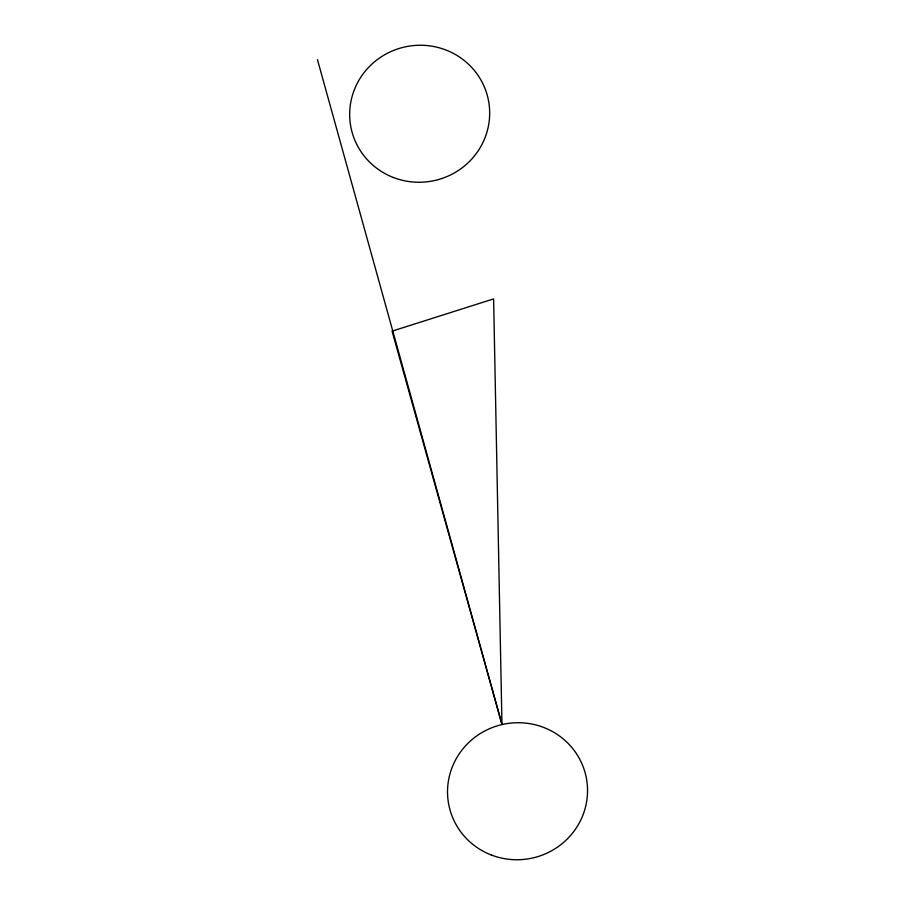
<?xml version="1.0" encoding="UTF-8"?>
<svg xmlns="http://www.w3.org/2000/svg" width="905" height="905" viewBox="0 0 905 905"><rect width="100%" height="100%" fill="white"/><g stroke="black" fill="none" stroke-linecap="round" stroke-linejoin="round"><path stroke-width="1.36" d="M501.958 724.339L392.069 331.151L493.61 298.899L501.958 724.339L317.451 59.628M393.494 177.527A70.081 68.441 -11.7 0 0 488.994 103.543A70.081 68.441 -11.7 0 0 376.537 60.194A70.081 68.441 -11.7 0 0 393.494 177.527M491.336 855.01A70.081 68.452 -11.7 0 0 586.859 781.026A70.081 68.452 -11.7 0 0 474.39 737.666A70.081 68.452 -11.7 0 0 491.336 855.01"/></g></svg>
